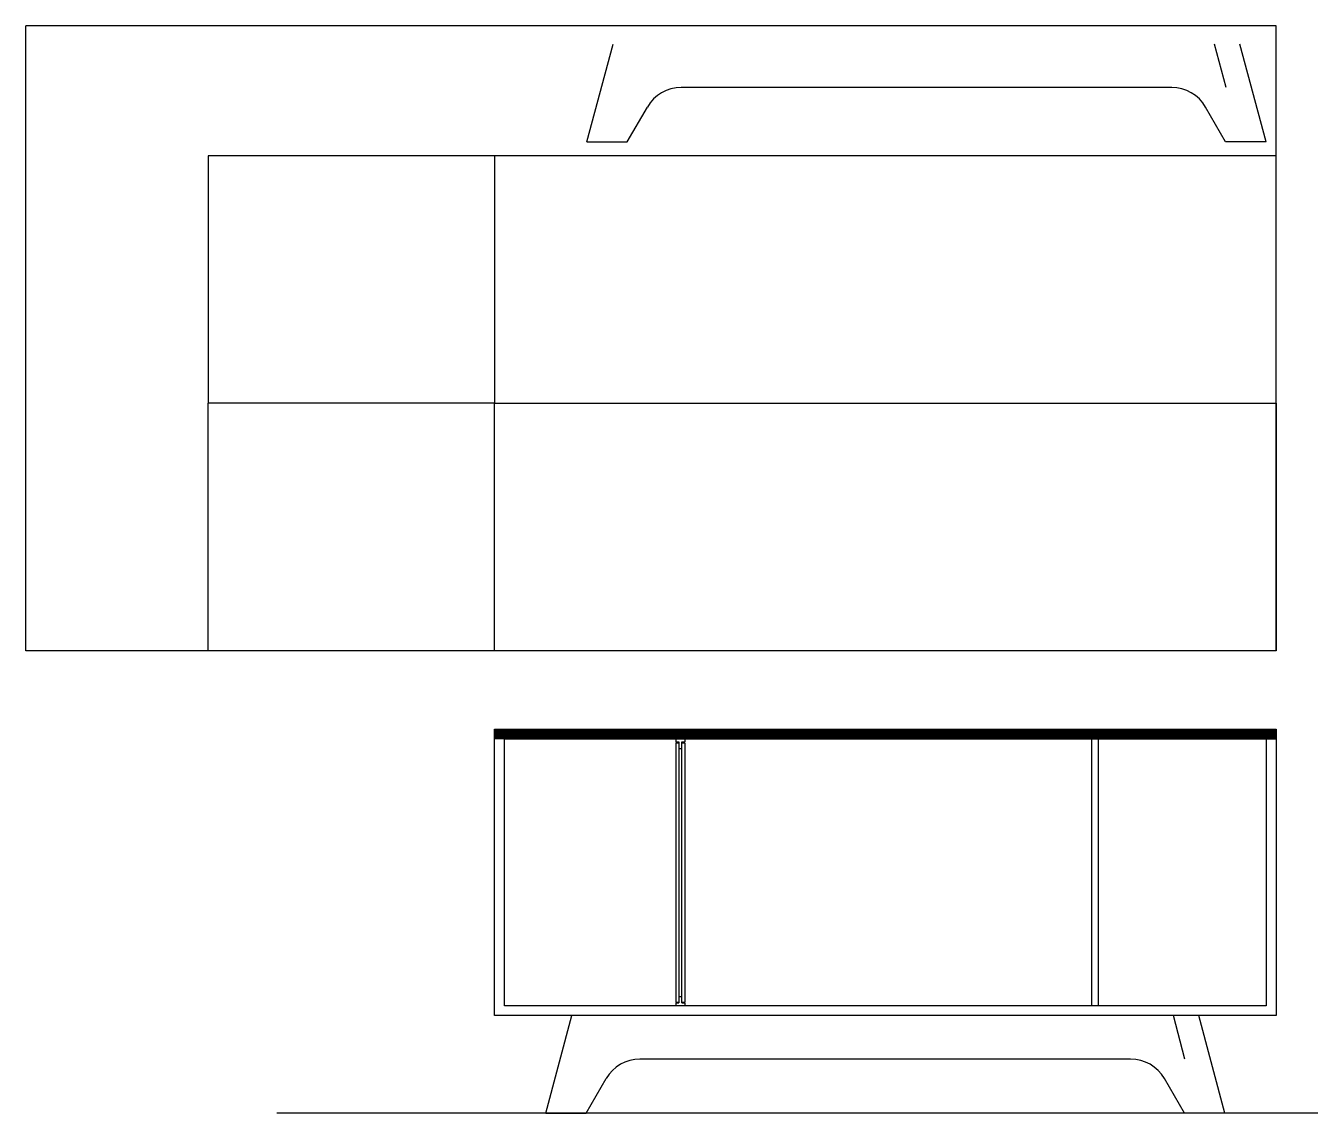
# Model space of a CAD drawing. Header units: inches. Extents: x -248 to 382, y -86 to 166.
# Drawn here: x 164.5 to 263.1, y -85.9 to -2.4 of the extents above; entities that cross this region are included whole.
import ezdxf

# ---------------------------------------------------------------- set-up
doc = ezdxf.new("R2010")
doc.units = ezdxf.units.IN
doc.header["$MEASUREMENT"] = 0

msp = doc.modelspace()

# ---------------------------------------------------------------- linework, layer by layer
for p, q in [((260.457, -2.416), (164.457, -2.416)), ((164.457, -50.416), (164.457, -2.416)), ((260.457, -50.416), (260.457, -2.416)), ((207.548, -11.335), (209.558, -3.835)), ((256.631, -7.169), (255.737, -3.835)), ((259.689, -11.335), (257.68, -3.835)), ((252.452, -7.169), (214.785, -7.169)), ((210.648, -11.335), (212.187, -8.669)), ((256.589, -11.335), (255.05, -8.669)), ((207.548, -11.335), (210.648, -11.335)), ((259.689, -11.335), (256.589, -11.335)), ((178.457, -12.416), (178.457, -31.416)), ((200.457, -12.416), (178.457, -12.416)), ((260.457, -12.416), (200.457, -12.416)), ((200.457, -12.416), (200.457, -31.416)), ((260.457, -31.416), (260.457, -12.416)), ((178.457, -50.416), (178.457, -31.416)), ((200.457, -31.416), (178.457, -31.416)), ((200.457, -31.416), (260.457, -31.416)), ((200.457, -50.416), (200.457, -31.416)), ((200.457, -31.416), (260.457, -31.416)), ((260.457, -31.416), (260.457, -50.416)), ((200.457, -50.416), (164.457, -50.416)), ((260.457, -50.416), (200.457, -50.416)), ((260.457, -56.508), (200.457, -56.508)), ((260.457, -56.57), (200.457, -56.57)), ((260.457, -56.633), (200.457, -56.633)), ((260.457, -56.695), (200.457, -56.695)), ((260.457, -56.758), (200.457, -56.758)), ((260.457, -56.82), (200.457, -56.82)), ((260.457, -56.883), (200.457, -56.883)), ((260.457, -56.945), (200.457, -56.945)), ((260.457, -57.008), (200.457, -57.008)), ((260.457, -57.07), (200.457, -57.07)), ((260.457, -57.133), (200.457, -57.133)), ((201.207, -57.195), (200.457, -57.195)), ((214.365, -57.195), (214.365, -57.425)), ((215.055, -57.195), (215.055, -57.425)), ((246.298, -57.195), (246.298, -77.695)), ((246.798, -57.195), (246.798, -77.695)), ((259.707, -57.195), (260.457, -57.195)), ((260.457, -56.445), (260.457, -78.445)), ((214.365, -57.425), (214.595, -57.425)), ((214.365, -57.425), (214.595, -57.425)), ((214.365, -57.488), (214.595, -57.488)), ((214.365, -57.488), (214.365, -77.403)), ((214.595, -57.425), (214.595, -77.465)), ((214.595, -57.925), (214.825, -57.925)), ((214.825, -57.425), (215.055, -57.425)), ((214.825, -77.465), (214.825, -57.425)), ((214.825, -57.488), (215.055, -57.488)), ((215.055, -57.488), (215.055, -77.403)), ((214.365, -77.403), (214.595, -77.403)), ((214.365, -77.465), (214.595, -77.465)), ((214.365, -77.465), (214.595, -77.465)), ((214.365, -77.465), (214.365, -77.695)), ((214.595, -76.965), (214.825, -76.965)), ((214.825, -77.403), (215.055, -77.403)), ((214.825, -77.465), (215.055, -77.465)), ((215.055, -77.465), (215.055, -77.695)), ((204.386, -85.945), (206.396, -78.445)), ((253.468, -81.78), (252.575, -78.445)), ((256.527, -85.945), (254.518, -78.445)), ((249.29, -81.78), (211.623, -81.78)), ((207.486, -85.945), (209.025, -83.28)), ((253.427, -85.945), (251.888, -83.28)), ((307.47, -85.945), (183.734, -85.945)), ((204.386, -85.945), (207.486, -85.945)), ((256.527, -85.945), (253.427, -85.945))]:
    msp.add_line(p, q)
for points in [[(260.457, -56.445), (260.457, -78.445), (200.457, -78.445), (200.457, -56.445)], [(259.707, -57.195), (259.707, -77.695), (201.207, -77.695), (201.207, -57.195)], [(201.207, -57.195), (259.707, -57.195), (259.707, -77.695), (201.207, -77.695)]]:
    msp.add_lwpolyline(points, close=True)
for centre, start, end in [((214.785, -10.169), 90, 150), ((252.452, -10.169), 30, 90), ((211.623, -84.78), 90, 150), ((249.29, -84.78), 30, 90)]:
    msp.add_arc(centre, 3, start, end)

doc.saveas('drawing.dxf')
